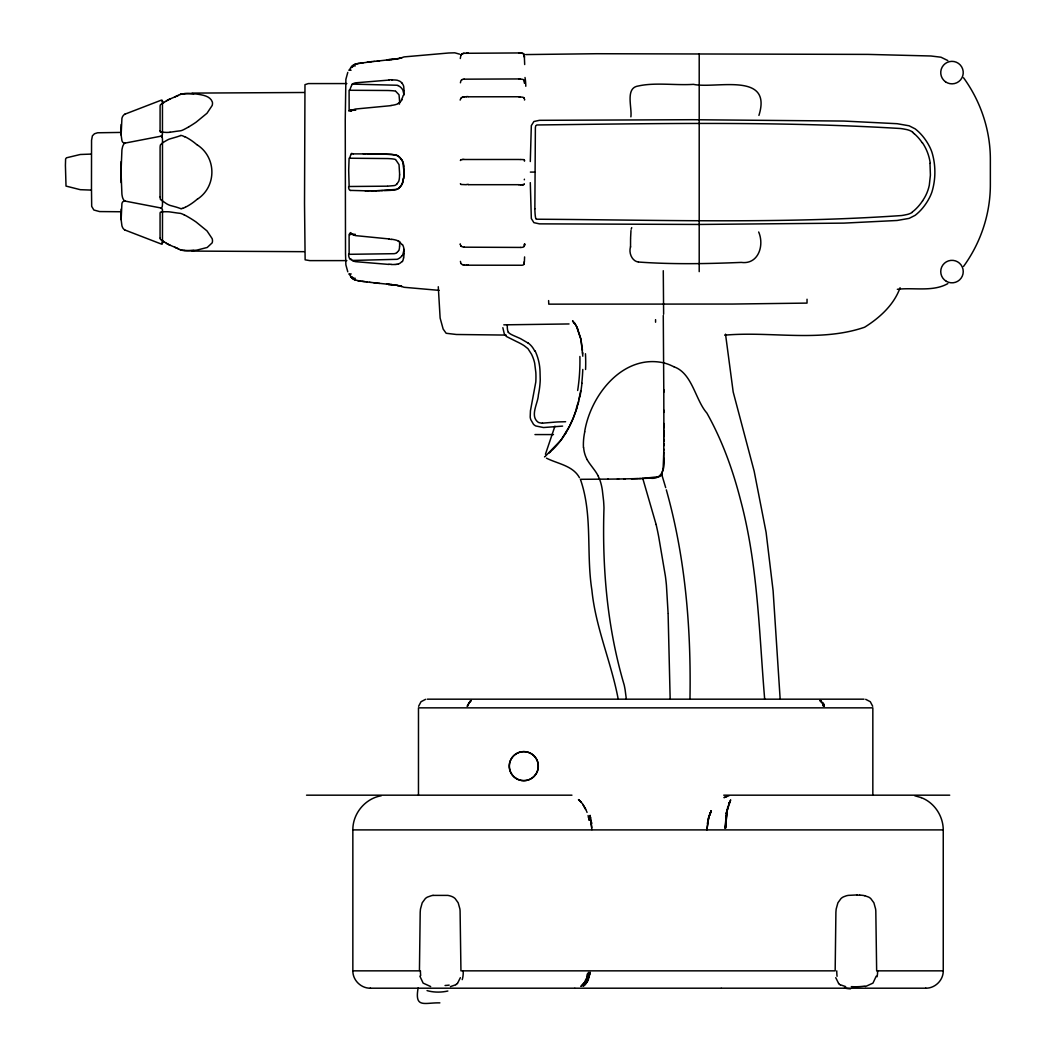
<?xml version="1.0" encoding="UTF-8"?>
<svg xmlns="http://www.w3.org/2000/svg" width="1056" height="1056" viewBox="0 0 1056 1056"><rect width="100%" height="100%" fill="white"/><g stroke="black" fill="none" stroke-linecap="round" stroke-linejoin="round"><path stroke-width="1.5" d="M418.466 794.957L418.48 707.85L872.837 707.85L872.837 794.957M530.297 161.528L531.326 125.624L533.9 121.519L539.431 120.318L692.327 119.711L843.85 121.057L897.085 123.697L909.124 125.796L915.222 128.898A50.147 50.147 0 0 1 925.254 139.524L925.967 140.567A65.881 65.881 0 0 1 928.092 143.946L929.465 146.454A43.639 43.639 0 0 1 931.973 152.354C935.84 165.079 935.84 179.098 931.973 191.822A43.639 43.639 0 0 1 929.465 197.723L928.092 200.231A65.881 65.881 0 0 1 925.967 203.61L924.528 205.656A49.658 49.658 0 0 1 915.222 215.292L909.124 218.381L897.085 220.48L843.85 223.12L699.204 224.453L539.431 223.859L533.9 222.658L531.326 218.552L530.297 182.648M534.851 208.824L535.379 127.591A15.946 15.946 0 0 1 535.537 126.72L535.63 126.311A5.755 5.755 0 0 1 535.775 125.822L535.775 125.796M663.868 427.97L663.788 389.677M638.365 261.928C632.729 261.598 628.346 253.651 630.538 246.761M630.564 238.894L630.538 247.051M663.854 436.894L663.868 423.522M663.868 430.201L663.802 445.804M807.035 299.231L807.022 303.098L732.402 304.049L548.777 304.154L548.605 300.577M663.828 441.342L663.841 439.111M404.052 90.829L403.722 95.357M404.052 253.744L403.722 257.968M663.815 443.573L663.775 449.328M663.775 449.566L663.722 453.816M663.762 450.371L663.775 449.09M663.749 452.06L663.696 455.611M661.822 474.368L663.128 468.415L663.709 454.7M124.951 142.824A8.659 8.21 -90 0 0 122.311 148.104L122.06 149.002A34.267 32.512 90 0 0 121.915 150.031L121.031 172.088L121.915 194.146A34.267 32.512 -90 0 0 122.06 195.175L122.232 196.086A8.659 8.21 90 0 0 124.951 201.353M726.713 813.569L725.512 828.34L725.868 820.75M663.67 456.522C665.452 466.831 662.693 480.295 649.862 478.117M724.97 828.34L726.541 812.407L730.673 799.907M630.564 238.484L630.973 230.551M725.525 827.561L727.241 810.625M524.594 256.925L524.37 261.928M689.964 699.178C691.231 628.822 685.45 557.766 666.31 489.826M399.67 174.834L399.023 164.617L395.696 159.667M706.86 829.844L708.748 817.12L711.216 810.902L708.748 817.12L711.256 810.902L708.761 817.12L706.886 829.62M162.571 241.217L162.452 242.774L162.505 210.461A39.323 18.652 21.1 0 0 162.452 210.025L162.439 209.933M725.538 826.769L725.974 819.535M399.67 101.996L399.023 94.776L395.696 91.278M399.67 246.061L399.577 241.428M124.951 143.273A8.659 4.105 -21.1 0 1 122.311 141.398L122.06 141.016A34.267 16.249 -21.1 0 1 121.915 140.554L121.136 135.01L121.915 118.483A34.267 16.249 -21.1 0 1 122.06 117.929L122.232 117.427A8.659 4.105 -21.1 0 1 124.951 114.008M124.951 230.168A8.659 4.105 21.1 0 1 122.311 226.776L122.06 226.248A34.267 16.249 21.1 0 1 121.915 225.694L121.136 219.701L121.915 203.623A34.267 16.249 21.1 0 1 122.06 203.161L122.232 202.752A8.659 4.105 21.1 0 1 124.951 200.904M725.67 823.574L726.053 818.73M725.802 821.555L725.894 820.34M921.215 797.623C934.336 802.56 943.18 815.971 943.246 829.897L943.246 970.847C943.404 980.232 934.996 988.429 925.663 988.205M583.651 985.842L587.743 980.351L589.67 972.404M403.96 250.008L402.89 254.39A12.448 8.804 0 0 1 402.112 255.671M588.205 974.002L588.364 972.404M590.278 972.404L588.113 980.351M403.722 178.556L404.052 172.26M524.304 262.561L524.106 263.67M162.452 134.138L162.466 101.482L162.545 102.419M460.284 58.529L460.852 55.506A3.155 2.917 -39.6 0 1 461.063 55.123A2.363 2.284 -24.2 0 1 461.353 54.648L461.776 54.212A2.97 2.917 -19.3 0 1 462.607 53.698L463.148 53.486A8.422 8.382 -5.6 0 1 464.125 53.302L518.76 52.945A46.939 46.913 1.3 0 1 520.001 53.011A15.444 15.418 4.1 0 1 521.994 53.249A2.97 2.917 24.6 0 1 523.789 54.16M726.317 816.314L726.132 817.925L726.422 815.522M460.416 82.804L460.852 80.942A3.155 2.706 28.1 0 1 461.01 80.612A2.363 2.02 13.5 0 1 461.34 80.216L461.776 79.886M524.383 244.979L524.594 243.857M524.436 244.649L524.462 244.543A11.682 1.122 -68.4 0 1 524.555 244.847M580.694 390.865L577.988 404.105M589.512 974.002L587.004 981.79L589.512 974.002L588.878 977.236M584.641 431.812C590.462 395.38 622.776 353.866 663.656 362.842A48.18 48.18 0 0 1 670.52 365.191L673.82 366.722M726.858 810.902L726.264 813.952L726.7 811.655M586.648 977.236L587.294 974.002M727.254 810.533L727.663 808.632M876.229 976.166L872.956 983.123L865.432 986.555M579.704 396.528L579.018 399.788M524.304 245.428L524.106 246.114M707.335 823.574L708.761 817.12M460.363 977.684L457.446 983.506M727.016 810.163L728.099 806.903M578.648 401.399C574.134 419.496 565.726 437.171 552.09 450.186M727.874 807.761L728.046 807.074M467.069 706.279L470.329 701.118M587.902 975.625L585.433 981.79L581.209 986.264M631.184 229.192L631.726 227.634M729.155 803.167L729.762 801.86L727.65 807.668M727.558 808.012L727.742 807.325M467.597 706.279L468.824 703.111L471.293 700.59M418.612 706.279L421.014 701.712L425.621 699.323M554.928 426.175L545.45 454.212M758.921 115.421C772.886 71.108 715.308 89.166 693.449 84.348C675.774 85.549 655.01 82.236 638.418 85.972C624.941 87.701 632.188 107.395 630.881 116.86M576.721 408.474L573.25 418.018M460.376 160.512L460.852 159.786A3.155 0.911 14.5 0 1 460.878 159.654M347.78 72.376L345.88 79.306L345.246 119.618L345.51 253.612L345.88 264.871L347.78 271.801M728.891 803.814L729.63 802.19M460.152 100.082L460.852 98.353M586.146 978.82L584.602 982.133M900.082 287.734C893.996 304.828 879.661 317.83 864.613 327.228C820.01 342.58 770.814 331.069 724.68 335.161M587.004 981.79L588.364 978.82M729.788 801.794L730.435 800.369M572.814 419.06L569.752 425.713M709.87 813.952L711.256 810.902M398.468 181.658L396.818 184.127M569.474 426.307L561.304 439.692M661.756 474.487L665.689 487.648M403.709 166.03L404.012 174.94L402.89 182.279A12.448 12.448 0 0 1 402.112 184.087L400.303 186.74A11.246 11.088 54.8 0 1 398.218 188.588L397.927 188.786A6.283 6.283 0 0 1 397.069 189.248L395.089 189.816A28.776 28.327 34.7 0 1 392.423 190.172L391.076 190.304A91.238 89.998 37.7 0 1 389.004 190.41L384.292 190.621M587.413 981.618L583.11 986.264L587.743 980.351M565.224 433.897L566.174 432.326M587.519 981.433L586.727 982.634M963.534 266.442C980.747 242.761 990.356 214.051 990.356 184.747L990.356 159.43C990.356 130.126 980.747 101.416 963.534 77.735M351.186 67.043L349.219 70.105M922.614 200.812L924.475 197.828A42.266 42.266 0 0 0 929.293 185.275L930.402 175.151L929.98 163.403M580.972 986.264L584.39 982.476M398.495 250.853L396.845 252.608M350.698 67.808L354.169 64.614A12.54 12.54 0 0 1 355.634 64.046L356.057 63.914M402.098 99.713L400.303 101.917M162.136 243.698L162.122 243.712A9.834 4.66 21.1 0 0 162.413 242.761A10.679 5.069 21.1 0 1 162.228 243.632L162.202 243.619M560.987 440.128L545.411 456.205M585.209 984.324L585.697 983.743L584.206 985.38L586.172 983.123M402.098 261.466L400.303 262.997A11.246 7.102 9.9 0 1 398.284 264.04M551.364 450.872L550.44 451.757M550.123 452.047L548.79 453.262M352.216 65.881L355.331 65.881M197.657 199.016C216.625 186.384 216.625 157.793 197.657 145.16M469.656 701.712L470.738 700.841M545.002 456.535L544.526 456.931M400.303 58.186L404.039 56.905L448.615 52.998L454.78 52.813L459.65 54.173M912.133 212.19L914.522 210.223A46.979 46.979 0 0 0 922.588 200.798M350.698 111.302L351.595 110.735M351.371 110.88L352.321 110.26M180.563 94.34L178.385 95.344A57.196 27.126 -21.1 0 1 175.428 96.664L169.369 99.29A23.245 11.022 -21.1 0 0 166.426 100.874L160.618 104.61A1.98 0.937 -21.1 0 0 160.354 104.98A12.91 6.125 -21.1 0 0 160.103 106.022L160.076 130.944M398.218 103.541L397.927 103.726A6.653 5.254 -9.8 0 1 396.726 104.267L395.089 104.755A28.776 22.955 -9.5 0 1 392.423 105.27L391.076 105.442M461.776 97.588L461.353 97.852A2.363 1.214 -7.2 0 0 460.984 98.168M947.826 283.615C932.738 292.129 913.862 287.298 897.336 289.304M352.374 84.018L354.169 83.213A12.54 8.897 0.2 0 1 355.634 82.817L389.017 80.071M455.809 984.746L450.45 986.608M353.536 65.023L354.169 64.706A12.527 12.527 0 0 1 355.634 64.139L357.311 63.611M178.385 95.344L177.83 95.608A55.202 26.176 -21.1 0 1 174.702 96.967M524.027 184.549L521.994 184.681M726.594 796.528L723.954 797.623L728.996 795.762M125.176 114.074L161.04 100.254A4.184 1.993 -21.1 0 1 161.885 100.36L162.202 100.558A10.679 5.069 -21.1 0 1 162.426 101.402A9.834 4.66 -21.1 0 0 162.202 100.492L161.951 100.373M161.951 243.804L161.885 243.817A4.184 1.993 21.1 0 1 161.04 243.936L125.176 230.102M461.023 159.694L463.148 159.496M180.589 135.63L178.385 136.382A57.196 54.252 -90 0 1 175.428 137.306L169.369 139.075A23.245 22.057 90 0 0 166.426 140.54L163.878 142.019A32.142 30.492 -90 0 0 163.033 142.507L160.618 144.659A1.98 1.874 -90 0 0 160.354 145.24A12.91 12.25 -90 0 0 160.103 147.18L160.076 196.997M381.242 795.762C365.125 798.521 352.704 813.595 352.849 829.897L352.849 970.847C352.691 980.232 361.099 988.429 370.432 988.205M401.9 57.71L400.303 58.12M356.888 63.796L359.291 63.228M357.733 63.611L372.134 61.578M397.927 58.7L397.624 58.674A6.508 0.858 -5.9 0 1 396.766 58.832M125.176 143.075L161.04 136.171A4.211 1.993 -21.1 0 0 161.885 135.577M525.624 54.569L596.614 53.724L868.085 54.397L930.943 55.994L940.962 57.209L947.826 60.562M397.861 58.7A6.653 0.871 -6.1 0 1 396.7 58.898L395.089 59.136M360.532 63.122L363.238 62.74M396.739 264.343L395.089 264.488M433.039 895.396L447.81 895.396A20.209 20.143 11.8 0 1 450.754 896.108L452.179 896.636A10.943 10.943 0 0 1 455.123 898.564L458.185 902.801L459.901 908.978A59.136 59.096 89.9 0 1 460.086 910.972L460.944 970.847L835.164 970.847L835.903 912.331A70.752 70.699 89.8 0 1 836.194 908.978L837.91 902.801L840.985 898.564A10.811 10.798 0 0 1 843.467 896.861L846.305 895.805A21.793 21.754 -11.8 0 1 848.272 895.382L857.063 894.934M170.082 132.238L174.702 131.551A55.202 26.176 -21.1 0 1 177.83 131.116L180.193 130.838A4.435 2.112 -21.1 0 0 182.49 130.178A16.381 7.775 -21.1 0 0 184.628 129.136A44.418 21.067 -21.1 0 0 188.681 126.892M367.184 62.238L368.32 62.106M369.6 61.961L373.415 61.433M392.423 59.374L391.076 59.611M373.415 61.525L374.682 61.288M374.682 61.38L379.606 60.76M377.243 61.103L389.017 59.756M386.602 60.007L388.344 59.822M464.125 79.174L518.76 78.936M464.125 96.994L466.382 96.848M649.414 478.157L644.398 478.408M387.882 186.146L393.928 185.618A11.906 11.906 0 0 0 394.667 185.473L395.155 185.328A4.726 4.726 0 0 0 396.726 184.14M387.433 186.173L349.14 186.503L348.691 170.24L349.1 158.228L387.631 158.558A79.82 79.82 0 0 1 392.33 158.875L392.555 158.915A21.107 21.107 0 0 1 394.06 159.126L394.667 159.258A4.29 4.29 0 0 1 395.419 159.496M641.89 478.5L659.102 476.678A5.531 5.531 0 0 0 661.756 474.791M643.856 478.434L639.184 478.592M640.979 478.54L617.39 479.028M439.877 1002.87C424.578 1002.487 414.401 1008.757 418.123 988.007M638.273 478.619L633.877 478.738M562.61 426.109L543.484 427.535L535.788 425.964A9.121 9.121 0 0 1 533.478 424.274L530.772 419.628A14.177 14.177 0 0 1 530.191 417.041L530.442 410.784L535.801 381.982A85.945 85.945 0 0 0 535.841 372.544L534.666 363.185A39.336 39.336 0 0 0 533.544 359.146A41.21 41.21 0 0 0 531.472 354.143L527.974 348.691L524.159 345.682A64.086 64.086 0 0 0 516.661 341.616L506.629 336.6A8.395 8.395 0 0 1 504.214 333.511L502.841 327.69M192.086 93.1L304.168 92.492M383.104 190.648L380.741 190.7M631.409 478.79L633.046 478.751M468.151 96.796L518.76 96.756M120.846 211.754L99.581 211.57L93.852 210.012L91.687 206.382L91.476 187.849L91.555 140.29L92.4 135.828L94.459 133.769L97.574 132.779L120.846 132.422M623.924 478.936L625.231 478.909M391.763 79.992L392.423 79.979M378.51 190.727L379.606 190.714M375.962 190.766L396.7 189.394A6.653 6.547 38.5 0 0 397.927 188.786A12.474 12.474 0 0 0 402.072 184.061M503.804 324.839L569.026 323.954M565.607 421.727L557.911 421.925A91.054 91.054 0 0 0 555.298 422.096L542.454 423.166M618.697 479.015L607.688 479.134M374.682 190.78L377.203 190.753M373.19 190.793L375.21 190.766M346.843 260.608L309.817 260.621L305.131 259.829L304.524 203.557L304.973 84.665L308.312 83.582L346.843 83.569M608.23 479.12L580.312 479.305M91.318 154.084L80.269 154.493L66.462 157.806L65.604 158.968L65.419 165.37L66.013 186.08L80.269 189.684L91.318 190.093M373.415 190.793L365.218 190.832M370.867 190.806L372.134 190.793M464.125 159.496L518.76 159.482A42.346 1.188 0 0 1 520.238 159.548M367.158 190.819L369.151 190.819M353.034 110.26L355.714 110.246M365.93 190.819L350.698 190.397M304.168 251.684L192.086 251.077M349.074 70.224L351.08 70.224M352.216 84.11L397.069 85.246A6.283 4.448 0 0 1 397.967 85.589M353.905 110.26L349.14 110.246L349.1 90.262L387.631 90.499A79.82 56.443 0 0 1 392.33 90.724L392.555 90.737A21.107 14.929 0 0 1 394.06 90.895L394.667 90.988A4.29 3.036 0 0 1 395.419 91.146M530.363 172.088L534.626 172.088M468.151 184.694L518.76 184.694M352.981 234.313L349.1 234.326L349.14 254.311L393.928 253.691A11.906 8.422 0 0 0 394.667 253.585L395.155 253.493A4.726 3.34 0 0 0 396.726 252.648M352.519 234.313L355.278 234.313M349.074 273.953L351.186 273.953M355.278 278.296L352.216 278.296L354.169 279.563A12.54 12.54 0 0 0 355.634 280.13L357.733 280.566M534.97 434.57L553.463 434.57M427.297 699.178L864.019 699.178M306.544 795.181L571.943 795.181M723.743 795.181L949.714 795.181M352.849 829.897L943.246 829.897M352.849 970.847L419.443 970.847L420.196 912.331A69.894 69.392 89.9 0 1 420.486 908.978L422.215 902.801L425.33 898.564A10.89 10.864 68.8 0 1 427.416 897.098L431.389 895.699A25.674 25.529 25.5 0 1 433.026 895.369M943.246 970.847L876.652 970.847L875.807 910.972A58.41 57.961 90 0 0 875.596 908.978L873.893 902.801L870.764 898.564A10.89 10.864 -64.6 0 0 868.679 897.098L864.719 895.699M370.22 988.205L574.715 988.205M574.979 988.205L721.116 988.205M721.38 988.205L925.835 988.205M352.519 153.886L353.232 153.886M353.153 153.886L368.32 153.912M520.397 159.482L524.027 159.628M466.382 184.694L461.063 184.483M363.317 153.899L365.218 153.899M367.158 153.912L369.6 153.925M369.151 153.912L379.606 154.018M506.154 335.082L456.39 334.488L446.147 333.274L443.15 329.063L440.128 318.054L438.28 286.73M370.867 153.925L373.415 153.938M374.682 153.952L375.962 153.965M377.203 153.978L389.017 154.295A84.48 83.424 -39.9 0 1 391.763 154.44L397.069 155.483A6.283 6.283 0 0 1 397.967 155.971L398.218 156.143A11.233 11.088 -48.9 0 1 400.303 157.978L401.9 160.274M380.741 154.031L392.344 154.532A24.05 23.707 -36.5 0 1 396.106 155.1L396.739 155.351A6.508 6.415 -37.8 0 1 397.624 155.76L397.927 155.945A12.474 12.474 0 0 1 402.072 160.67A12.448 12.448 0 0 1 402.89 162.452L404.052 172.154M468.151 265.201L518.76 265.241A46.939 34.162 0.1 0 0 520.001 265.241A15.444 11.537 0.4 0 0 522.034 265.241A2.97 2.429 7.9 0 0 523.908 264.422M391.076 264.502L392.423 264.528A28.776 17.12 7.1 0 0 395.089 264.462M389.017 264.436L355.634 261.677A12.527 8.87 -0.2 0 1 354.169 261.281M466.382 265.148L464.125 265.003M674.058 366.841C692.353 373.283 695.336 399.986 706.86 413.041C722.132 440.22 732.798 469.775 740.52 499.937C757.944 564.986 759.079 632.504 764.676 699.178M859.65 895.039L863.056 895.396A25.674 25.476 -19.1 0 1 864.706 895.726M439.072 290.36L404.052 287.285L400.303 285.991M464.125 247.183L518.76 247.421A42.346 29.093 0 0 0 520.397 247.408M389.017 284.341L373.415 282.744M378.51 283.298L379.606 283.417M386.602 284.17L387.697 284.275M374.682 282.889L377.243 283.166M388.344 284.354L389.017 284.42M389.017 238.933L355.634 235.62A12.54 8.844 0.2 0 1 354.169 235.198M373.415 282.652L370.867 282.454M391.076 284.566L392.423 284.711A24.05 3.247 5.8 0 1 395.987 285.305M391.763 284.724L392.423 284.803M369.6 282.308L370.867 282.361M369.6 282.216L360.532 281.147M365.93 281.78L367.184 281.939M395.089 285.041L396.739 285.265A6.653 0.871 6.1 0 1 397.861 285.476M364.597 281.609L361.865 281.252M391.763 239.276L392.423 239.382A24.05 19.061 9.4 0 1 396.092 240.148L396.739 240.346A6.508 5.148 9.6 0 1 397.624 240.742L398.218 241.085M360.532 281.054L357.733 280.658M358.169 280.645L359.291 280.843M398.218 285.608L397.624 285.503A6.508 0.858 5.9 0 0 396.766 285.344M125.176 201.102L161.04 208.006A4.211 1.993 21.1 0 1 161.885 208.6L162.149 208.89A9.372 4.448 21.1 0 1 162.4 209.933M845.645 986.608L840.299 984.746M430.663 986.542L423.139 983.123L419.852 976.114M400.303 286.057L401.9 286.466M865.696 699.323L870.302 701.712L872.692 706.279M914.76 795.762L921.294 797.623M462.779 264.752L462.594 264.7A2.97 2.336 -1.9 0 1 461.815 264.264L461.353 263.947A2.363 2.02 -11.9 0 1 460.984 263.512M536.158 218.935L536.408 219.001A9.412 9.412 0 0 0 537.398 219.226C658.548 219.925 780.49 223.938 901.52 215.543A61.763 61.763 0 0 0 905.995 214.724A17.358 17.358 0 0 0 912.252 212.388M354.169 261.281L353.232 260.924A6.838 4.858 -0.3 0 1 352.374 260.489M354.169 235.211L352.374 234.419M160.618 132.053L166.412 132.436A22.849 10.837 -21.1 0 0 170.069 132.264M180.563 249.836L178.385 248.833A57.196 27.126 21.1 0 0 175.428 247.513L169.369 244.886A23.245 11.022 21.1 0 1 166.426 243.289L160.618 239.567A9.504 4.501 21.1 0 1 160.142 238.168M178.385 248.833L177.83 248.569A55.202 26.176 21.1 0 0 174.702 247.21M546.467 458.159C557.66 463.848 572.88 465.564 579.454 477.682M460.852 184.391L460.376 183.665M352.216 234.313L351.186 233.6M638.392 262.02C671.893 264.475 707.19 263.828 741.259 262.403C758.353 264.766 764.531 245.467 758.67 231.99M528.04 343.042L520.78 338.791A54.793 54.793 0 0 0 519.737 338.276L513.77 335.663A38.346 38.346 0 0 1 511.738 334.699L511.328 334.488A16.144 16.144 0 0 1 509.652 333.458L509.56 333.379A4.594 4.594 0 0 1 508.49 332.336M912.503 132.277L914.338 133.795M820.208 700.59L822.796 703.111L824.089 706.279M578.49 799.59L580.378 801.346M579.137 800.131L578.622 799.696L581.156 802.19M821.383 701.488L820.776 700.973L821.423 701.527M821.357 701.712L820.063 700.59L822.822 703.864M352.189 278.177L351.067 276.896M838.649 983.506L835.745 977.684M401.9 82.856L400.303 81.523A11.233 7.009 -8.8 0 0 398.165 80.599L397.624 80.348A6.508 3.934 -7.4 0 0 396.739 80.177L396.092 80.084A24.05 14.48 -7.2 0 0 392.436 79.939M580.8 801.662L581.275 802.322M161.885 136.871L161.938 136.924A4.211 4 90 0 0 161.04 136.158M581.447 802.534L582.239 803.524M524.172 159.733L524.304 159.971A11.682 2.231 -70.5 0 0 524.357 159.826M349.193 274.045L351.028 276.936M351.186 277.134L350.698 276.368M572.867 320.852L574.57 323.321M401.9 244.609L400.303 242.708A11.233 8.672 10.9 0 0 398.27 241.032M922.218 142.771L921.994 142.441A45.989 45.989 0 0 0 914.351 133.769M585.71 809.252L582.727 804.118L586.463 810.902M350.698 258.773L352.321 260.449L397.069 259.314A6.283 4.448 0 0 0 397.967 258.984A12.474 8.818 0 0 0 402.072 255.658M460.838 245.784L460.284 244.451M535.92 218.711L535.775 218.354A6.204 6.204 0 0 1 535.616 217.813L535.55 217.51M534.719 350.962L533.584 348.982A20.368 20.368 0 0 0 528.092 342.962M598.052 475.781L599.597 479.2A54.542 54.542 0 0 1 602.342 490.195L603.596 500.98A227.304 227.304 0 0 1 603.979 507.949C602.078 567.758 607.174 627.568 624.215 685.106A177.276 177.276 0 0 1 625.126 689.819L626.34 699.178M576.84 327.268L580.985 339.57L582.793 356.215M577.566 328.918L580.879 339.055L582.476 350.368M460.838 263.168L460.416 261.373M823.007 704.26L823.601 706.279L823.231 704.854M580.628 479.978C592.772 515.262 586.093 553.648 591.888 590.119C595.584 627.62 611.371 662.416 618.196 699.178M586.753 811.655L587.057 812.407M642.787 478.474L656.119 524.515M588.086 815.522L589.261 820.34L588.535 817.12M524.106 80.507L524.304 81.616M524.621 243.87L524.7 245.467M823.416 705.461L823.601 706.279M591.914 829.699L590.08 815.522L591.769 827.561M524.106 54.991L524.304 56.258M590.462 817.12L590.608 817.714M524.304 98.749L524.106 98.063A11.682 0.99 69.7 0 1 524.08 98.419M535.458 217.087L535.286 215.846A41.25 41.25 0 0 1 535.141 214.408L535.036 213.074A130.258 130.258 0 0 1 534.851 208.824M403.709 249.124L404.052 253.546M160.063 238.022L160.076 213.233A12.91 6.125 21.1 0 1 160.327 212.335A1.98 0.937 21.1 0 1 160.618 212.124L163.033 211.754A32.142 15.246 21.1 0 1 163.878 211.754L166.412 211.741A23.245 11.022 21.1 0 1 169.356 211.847L175.428 212.731A57.196 27.126 21.1 0 0 178.385 213.127L180.536 213.378A7.933 3.762 21.1 0 1 184.114 214.883M725.525 334.158L733.181 391.948L754.169 471.214L766.102 532.396L773.111 590.779L780.16 699.178M591.571 823.574L591.373 821.964L591.532 823.984M583.612 447.572L583.994 450.529A29.792 29.792 0 0 0 587.176 459.637M403.96 94.565L402.89 90.169A12.448 8.804 0 0 0 402.112 88.902A12.474 8.818 0 0 0 398.006 85.536M524.37 82.249L524.436 83.318M524.37 56.945L524.687 64.548M582.608 352.176L582.701 353.984M668.078 613.061L666.428 585.235A229.654 229.654 0 0 0 665.372 576.008L658.746 537.016A275.59 275.59 0 0 0 656.119 524.528M668.105 613.76L670.164 699.178M663.274 270.719L663.63 314.186M663.274 315.44L663.802 392.238M404.052 90.631L403.709 86.486A16.421 10.771 -13.6 0 0 401.729 82.936M663.854 410.15L663.854 412.381M699.204 53.75L699.204 271.643M121.136 161.568L121.136 182.609M655.565 319.638A118.18 19.272 -88.9 0 1 655.578 322.225M577.619 404.012A90.354 77.418 -74.7 0 1 576.365 408.355M579.889 356.479A175.494 158.044 -74.2 0 1 577.672 390.482M574.649 323.268A47.177 42.821 -78.1 0 1 577.645 328.865M598.092 475.754A49.236 49.236 0 0 0 594.106 469.564L590.278 464.416A47.758 47.758 0 0 1 587.149 459.65M583.44 447.586A61.71 61.71 0 0 1 584.747 431.838M922.39 142.652A48.18 48.18 0 0 1 930.244 163.363M912.674 132.013A19.127 19.127 0 0 0 905.441 129.334A69.445 69.445 0 0 0 900.702 128.528C779.869 121.189 658.258 123.526 537.319 124.964A8.844 8.844 0 0 0 536.395 125.162M420.71 975.533A16.091 7.154 -89.9 0 1 420.42 970.86M837.052 976.298A16.025 5.346 -89.9 0 1 836.761 970.886M857.05 895.105A60.047 58.304 -7 0 1 859.637 895.211M877.589 970.847A16.078 9.068 88.3 0 1 877.087 976.747M840.22 984.852A13.477 10.93 -39.6 0 1 838.609 983.545M850.476 988.838A23.984 13.398 -4.9 0 1 844.444 988.033M864.996 986.053A26.506 10.454 -1.1 0 1 851.321 986.647M463.162 970.807A15.985 9.148 85 0 1 462.224 979.638M447.85 991.016A26.506 15.748 -3.3 0 1 427.046 990.607M449.183 985.116A23.998 10.138 1.5 0 1 445.051 985.486M457.393 983.453A13.477 10.745 31.2 0 1 455.704 984.628M508.2 332.429A18.137 18.137 0 0 1 507.368 324.839M535.062 350.803A52.114 52.114 0 0 1 540.025 371.461L540.236 379.896A88.968 88.968 0 0 1 538.388 394.878C538.098 403.194 529.452 416.117 538.349 422.374A12.962 12.962 0 0 0 542.454 423.126M572.563 321.116A34.188 31.284 -80.1 0 1 574.081 323.308M574.477 322.991A43.982 41.659 -58.5 0 1 576.932 327.215M585.46 353.734A167.284 160.327 -64.9 0 1 585.578 369.494M582.793 369.468A185.183 166.742 -74.5 0 1 581.777 383.183M581.948 383.196A149.398 137.834 -73 0 1 579.968 396.568M166.426 100.874A22.849 10.837 -21.1 0 1 170.069 98.947M180.167 94.459A4.62 2.191 -21.1 0 1 182.596 93.839A17.675 8.382 -21.1 0 1 184.84 93.641M184.853 93.628A46.688 22.15 -21.1 0 1 189.064 93.562A68.548 32.512 -21.1 0 1 193.868 93.773M184.417 93.654A42.768 20.288 -21.1 0 1 187.427 93.548A67.399 31.97 -21.1 0 1 196.852 94.076C202.422 94.987 210.17 95.858 212.348 102.01A24.499 11.616 -21.1 0 1 212.177 105.481L207.002 113.256L196.165 122.14A67.888 32.195 -21.1 0 1 188.681 126.905M180.576 94.235A8.514 4.039 -21.1 0 1 184.298 93.786M163.033 102.841A32.142 15.246 -21.1 0 1 163.878 102.353M160.486 132.106A9.504 4.501 -21.1 0 1 160.142 130.918M193.868 250.404A67.399 31.97 21.1 0 1 187.44 250.628A42.768 20.288 21.1 0 1 184.417 250.523M184.298 250.391A8.514 4.039 21.1 0 1 180.576 249.942M163.878 241.824A32.142 15.246 21.1 0 1 163.033 241.336M160.142 196.997A9.504 9.016 90 0 0 160.486 199.558L166.412 203.65A22.849 21.674 90 0 0 170.069 205.405L174.702 206.672A55.202 52.364 90 0 1 177.83 207.61L180.47 208.52A2.627 2.495 -90 0 0 181.104 208.626M182.794 208.283A6.059 5.742 90 0 1 181.104 208.652M185.222 207.293A21.305 20.209 -90 0 1 182.807 208.322M197.551 198.898A60.548 57.446 90 0 1 185.236 207.332M184.774 136.607A58.925 55.889 90 0 1 197.525 145.319M180.616 135.379A9.623 9.134 -90 0 1 184.628 136.858M184.219 214.817A40.511 19.219 21.1 0 1 187.11 216.374A66.568 31.574 21.1 0 1 196.152 222.05L206.989 230.894L212.15 238.616A24.565 11.656 21.1 0 1 212.15 242.867L207.214 247.474L196.865 250.114A68.548 32.512 21.1 0 1 189.077 250.628A46.688 22.15 21.1 0 1 184.853 250.549A17.675 8.382 21.1 0 1 182.596 250.338A4.62 2.191 21.1 0 1 180.167 249.718M170.069 245.23A22.849 10.837 21.1 0 1 166.426 243.289M121.136 135.01A159.997 25.318 73.9 0 1 121.136 124.489M121.136 219.688A159.997 25.318 -73.9 0 1 121.136 209.167M162.307 134.191A6.323 2.996 -21.1 0 1 162.056 135.551M161.04 208.006A4.211 4 -90 0 0 161.885 207.306L162.149 206.897A6.983 6.626 90 0 0 162.373 205.3A28.895 27.403 -90 0 0 162.479 204.336L162.479 139.841A28.895 27.403 90 0 0 162.413 138.877A5.584 5.293 90 0 0 162.056 136.884M399.709 58.212A11.246 1.056 -7.7 0 1 397.69 58.634M395.155 59.176A28.776 4.118 -5.8 0 1 392.449 59.492M391.235 59.822A91.238 11.867 -5.8 0 1 389.123 60.06M352.374 65.828A6.838 6.838 0 0 1 353.232 65.208M352.097 67.412A5.399 2.429 -46.7 0 1 352.836 66.581M391.512 59.162A84.48 10.204 -5.8 0 1 388.859 59.453M395.987 58.872A24.05 3.247 -5.8 0 1 392.383 59.308M400.844 58.093A11.233 1.175 -6.9 0 1 398.759 58.568M399.907 57.948A16.421 0.898 -10.2 0 1 401.518 57.79M351.542 85.457A5.399 4.052 -80 0 1 352.387 84.493M389.044 79.82A84.48 51.784 -7.3 0 1 391.789 79.728M403.181 95.41A16.79 11.59 -25.2 0 1 401.452 99.581M400.25 101.878A11.246 8.593 -11.9 0 1 398.178 103.488M391.09 105.587A91.238 72.032 -9.4 0 1 389.017 105.838L355.634 109.019A12.527 8.844 -0.2 0 0 354.156 109.415L353.232 109.784A6.838 4.818 -0.3 0 0 352.374 110.22M350.948 110.022A4.514 1.36 -54.6 0 1 348.704 110.788M350.09 89.456A4.699 1.241 -69.1 0 1 351.384 85.998M399.524 101.996A22.057 15.589 0 0 1 399.419 104.122M351.054 153.886A5.399 3.3 55.3 0 1 351.912 153.331M402.138 160.142A16.421 16.13 -72.9 0 1 403.854 166.016M403.339 178.517A16.79 15.972 85.3 0 1 401.927 184.021M350.671 190.542A4.514 2.732 -77.1 0 1 348.652 186.582M349.84 158.347A4.699 2.02 -86.4 0 1 351.239 154.414M399.524 174.834A22.057 22.057 0 0 1 398.825 181.144M388.991 239.131A84.48 66.211 9.4 0 1 391.736 239.474M402.468 244.477A16.421 12.038 15.1 0 1 403.907 249.137M403.405 257.888A16.79 10.996 24.1 0 1 402.389 261.611M397.927 264.079A6.653 4.013 7.5 0 1 396.739 264.356M391.05 264.317A91.238 55.242 7.3 0 1 388.991 264.251M350.368 259.657A4.514 2.495 68.8 0 1 348.757 253.928M349.813 235.066A4.699 1.61 73.7 0 1 351.014 232.729M399.524 246.061A22.057 15.589 0 0 1 398.825 250.523M352.836 277.596A5.399 2.429 46.7 0 1 352.097 276.764M388.859 284.724A84.48 10.204 5.8 0 1 391.512 285.014M398.759 285.608A11.233 1.175 6.9 0 1 400.844 286.084M401.518 286.387A16.421 0.898 10.2 0 1 399.907 286.229M397.69 285.542A11.246 1.056 7.7 0 1 399.709 285.965M392.449 284.671A28.776 4.118 5.8 0 1 395.155 285.001M389.123 284.117A91.238 11.867 5.8 0 1 391.235 284.354M355.634 280.038A12.527 12.527 0 0 1 354.169 279.47M353.232 278.969A6.838 6.838 0 0 1 352.374 278.335M461.723 79.847A2.97 2.442 6.5 0 1 462.568 79.411M463.122 79.24A8.422 6.455 0.8 0 1 464.099 79.094M518.76 78.976A42.346 30.769 0 0 1 520.384 79.042M520.384 79.134A12.817 9.332 0 0 1 522.152 79.292A2.468 1.848 -0.5 0 1 524.106 80.256M524.423 81.444A11.682 4.277 -84 0 1 524.489 82.104M525.004 77.51A12.593 1.808 89.7 0 1 525.796 86.262M524.74 99.409A12.593 1.808 89.7 0 1 524.462 100.03M524 97.904A1.637 0.898 8.7 0 0 523.723 97.601A2.97 1.703 5.6 0 0 521.968 97.139A15.444 10.256 0.3 0 0 519.988 97.02M518.76 96.796A46.939 32.182 0.1 0 1 519.988 96.835M466.369 96.624A71.861 49.17 0 0 1 468.138 96.584M462.726 97.099A7.326 4.871 -0.2 0 1 464.099 96.888M461.696 97.548A2.97 1.835 -1.5 0 1 462.541 97.178M462.7 159.377A8.422 0.752 0.5 0 1 463.861 159.364M524.41 179.203A12.593 1.32 -84.4 0 1 524.304 179.797M524.423 161.185A12.593 1.32 -84.4 0 1 524.66 160.446M524.278 183.757A11.682 2.152 72 0 1 524.225 184.021M523.182 184.972A15.444 0.911 0.2 0 1 520.265 184.985M520.106 184.747A46.939 1.399 0 0 1 518.826 184.747M468.389 184.391A71.861 2.297 0 0 1 466.831 184.391M461.168 246.035A3.155 1.412 15.6 0 1 460.984 245.824M461.05 246.035A2.363 1.201 8.1 0 0 461.393 246.312L461.776 246.576A2.97 1.676 4.5 0 0 462.66 246.84L463.148 247.051A8.422 5.399 0.7 0 0 464.138 247.078M520.397 247.487A12.817 8.791 0 0 0 522.232 247.328A2.468 1.624 -0.4 0 0 524.212 246.325M524.238 261.769A11.682 4.026 84.8 0 1 524.185 262.403M524.04 263.894A1.637 1.346 12.9 0 1 523.776 264.317M468.151 265.003A71.861 52.417 -0.1 0 1 466.409 264.95M464.138 264.898A7.326 5.465 -0.2 0 1 462.805 264.673M524.146 56.166A11.682 3.551 78.9 0 1 524.212 56.826M523.75 54.199A1.637 1.584 33.3 0 1 524.027 54.714M466.382 53.064A71.861 71.821 -1.1 0 1 468.151 52.998M462.766 53.592A7.326 7.313 -2.6 0 1 464.125 53.288M461.762 54.199A2.97 2.944 -9.9 0 1 462.594 53.671M461.023 55.11A2.363 2.27 -26.4 0 1 461.366 54.648M518.76 52.945A42.346 42.319 1.1 0 1 520.397 53.038A12.817 12.817 0 0 1 522.192 53.262A2.468 2.455 0 0 1 524.146 54.648M524.462 56.351A11.682 3.815 78.4 0 1 524.515 57.064M823.535 703.864L823.099 703.111L824.327 706.279L823.522 703.864M590.278 816.314L590.08 815.522L590.278 816.314M535.207 775.104A14.533 14.507 -82.1 0 0 525.848 751.753A14.533 14.507 -82.1 0 0 510.338 771.553A14.533 14.507 -82.1 0 0 535.207 775.104M515.671 778.166A14.52 14.52 0 0 0 538.283 767.158A14.52 14.52 0 0 0 517.44 753.086A14.52 14.52 0 0 0 515.671 778.166M460.244 243.962A12.566 2.838 88 0 0 460.152 244.042M946.361 281.332A11.26 11.26 0 0 0 963.244 271.577A11.26 11.26 0 0 0 946.361 261.835A11.26 11.26 0 0 0 946.361 281.332M945.503 81.8A11.26 11.26 0 0 0 963.191 73.603A11.26 11.26 0 0 0 947.258 62.383A11.26 11.26 0 0 0 945.503 81.8"/></g></svg>
